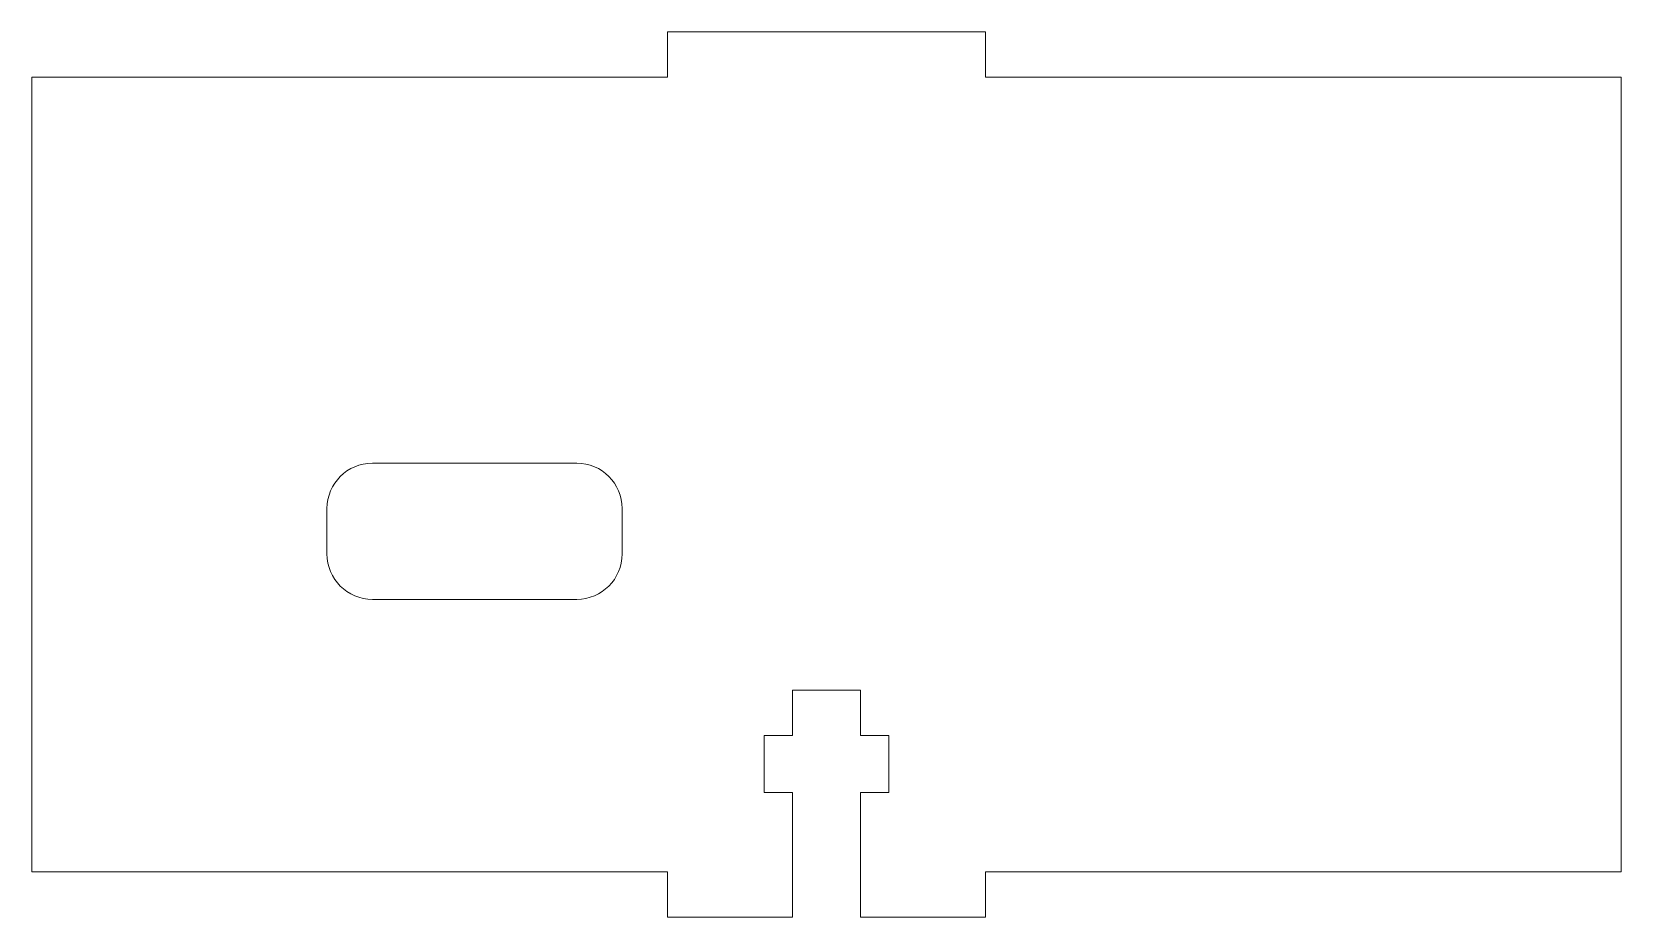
# Model space of a CAD drawing. Header units: millimetres. Extents: x 0 to 70, y -2 to 37.
import ezdxf

# ---------------------------------------------------------------- set-up
doc = ezdxf.new("R2010")
doc.units = ezdxf.units.MM

msp = doc.modelspace()

# ---------------------------------------------------------------- linework, layer by layer
at = {"color": 7, "linetype": 'Continuous', "lineweight": 15}
for p, q in [((28, 37), (28, 35)), ((42, 37), (28, 37)), ((42, 35), (42, 37)), ((28, 35), (0, 35)), ((0, 35), (0, 0)), ((70, 35), (42, 35)), ((70, 0), (70, 35)), ((24, 18), (15, 18)), ((13, 16), (13, 14)), ((26, 14), (26, 16)), ((15, 12), (24, 12)), ((33.5, 8), (36.5, 8)), ((33.5, 6), (33.5, 8)), ((36.5, 8), (36.5, 6)), ((32.25, 6), (33.5, 6)), ((32.25, 3.5), (32.25, 6)), ((36.5, 6), (37.75, 6)), ((37.75, 6), (37.75, 3.5)), ((33.5, 3.5), (32.25, 3.5)), ((33.5, -2), (33.5, 3.5)), ((36.5, 3.5), (36.5, -2)), ((37.75, 3.5), (36.5, 3.5)), ((0, 0), (28, 0)), ((28, 0), (28, -2)), ((42, 0), (70, 0)), ((42, -2), (42, 0)), ((28, -2), (33.5, -2)), ((36.5, -2), (42, -2))]:
    msp.add_line(p, q, dxfattribs=at)
for centre, start, end in [((15, 16), 90, 180), ((24, 16), 0, 90), ((15, 14), 180, 270), ((24, 14), 270, 0)]:
    msp.add_arc(centre, 2, start, end, dxfattribs=at)

doc.saveas('drawing.dxf')
